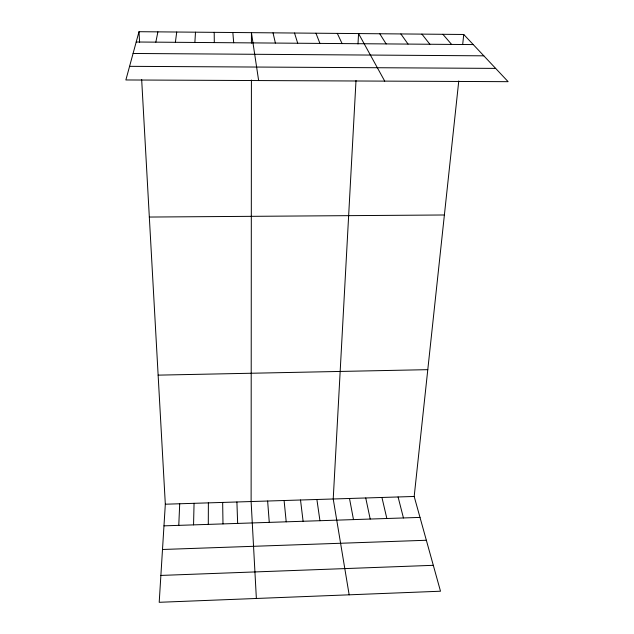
<?xml version="1.0" encoding="UTF-8"?>
<svg xmlns="http://www.w3.org/2000/svg" width="634" height="634" viewBox="0 0 634 634"><rect width="100%" height="100%" fill="white"/><g stroke="black" fill="none" stroke-linecap="round" stroke-linejoin="round"><path stroke-width="0.95" d="M251.413 80.019L251.119 501.542L256.366 598.472M251.436 43.152L251.444 32.659L258.64 80.558M208.293 524.389L208.38 502.873M193.552 524.873L194.059 503.317M178.78 525.364L179.707 503.768M356.007 80.494L333.222 498.982L349.16 594.819M357.996 43.968L358.559 33.57L384.719 81.12M194.876 42.446L195.494 32.183M141.667 79.519L165.323 504.212L159.205 602.3L440.503 591.221L414.184 496.462L458.77 80.954M462.701 44.301L463.755 34.474L139.005 31.7L125.873 79.963L508.127 81.675L463.755 34.474M175.388 42.304L176.72 32.025M155.829 42.153L157.898 31.859M160.885 575.426L433.307 565.314M162.502 549.488L426.349 540.263M163.976 525.848L420.001 517.407M165.323 504.212L414.184 496.462M158.135 375.138L427.791 369.662M149.331 217.05L444.386 214.981M133.085 53.47L483.829 55.824M129.582 66.332L495.637 68.393M136.199 42.002L473.265 44.586M442.873 34.291L451.606 44.42M421.903 34.117L429.868 44.253M400.87 33.935L408.05 44.087M379.75 33.753L386.146 43.92M337.296 33.396L342.091 43.58M315.946 33.214L319.94 43.413M294.525 33.031L297.703 43.239M398.081 496.961L403.446 517.954M381.937 497.468L386.843 518.501M273.024 32.841L275.386 43.064M365.739 497.967L370.193 519.056M349.5 498.475L353.487 519.603M316.889 499.489L319.948 520.712M300.516 500.004L303.1 521.267M284.095 500.511L286.211 521.822M232.852 32.5L233.677 42.747M267.635 501.026L269.268 522.376M139.005 31.7L139.599 42.296M236.91 501.985L237.655 523.422M222.661 502.429L222.986 523.906M214.197 32.342L214.308 42.597"/></g></svg>
